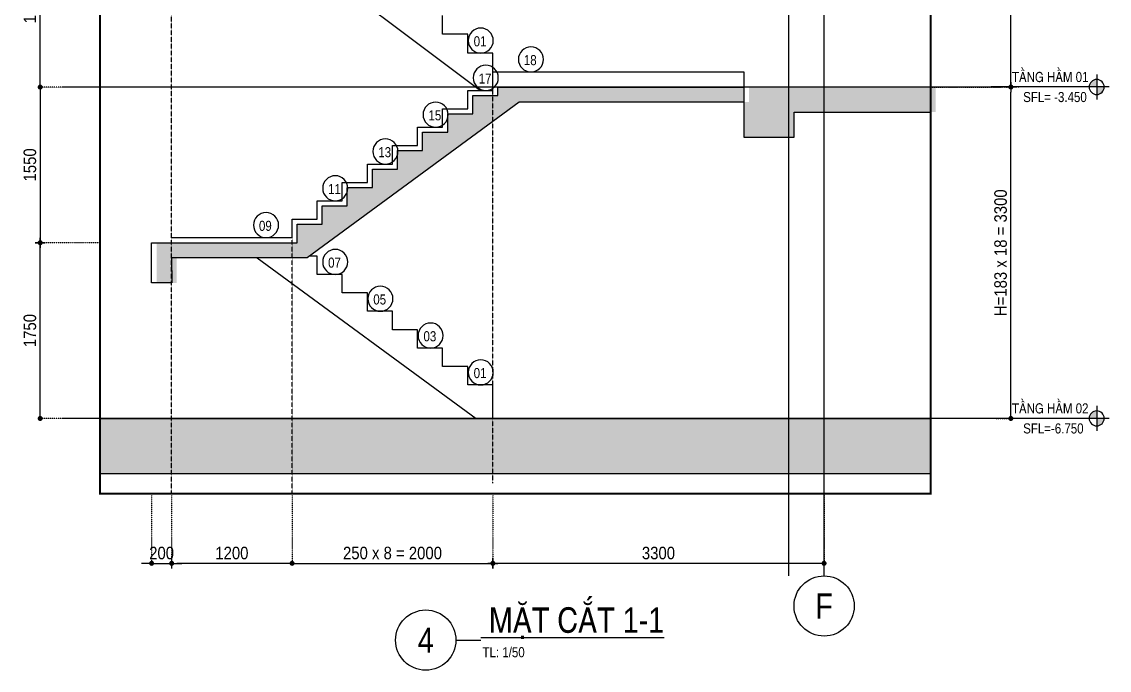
# Model space of a CAD drawing. Header units: millimetres. Extents: x 379264 to 1158416, y -283062 to 356890.
# Drawn here: x 1086629 to 1097464, y -15560 to -9102 of the extents above; entities that cross this region are included whole.
import ezdxf
from ezdxf.enums import TextEntityAlignment as Align

# ---------------------------------------------------------------- set-up
doc = ezdxf.new("R2010")
doc.units = ezdxf.units.MM
for name, pattern in [('CENTER', [2, 1.25, -0.25, 0.25, -0.25]), ('CHI TIET THANG SAN VUON$0$HIDDEN', [0.375, 0.25, -0.125]), ('DASHED2', [0.375, 0.25, -0.125]), ('HIDDEN5', [2.8375, 1.25, -1.5875])]:
    doc.linetypes.add(name, pattern=pattern)
for name, color, linetype in [('01PM. TEXT A', 3, 'Continuous'), ('02PM. TEXT B', 4, 'Continuous'), ('05PM. FRAME', 4, 'Continuous'), ('11PM. DIM', 2, 'Continuous'), ('12PM. GRID', 8, 'CENTER'), ('13PM. HATCH', 8, 'Continuous'), ('BLOCK A - CHI TIET THANG 4$0$Net cat Tuong', 4, 'Continuous'), ('CHI TIET THANG SAN VUON$0$Ky hieu Truc', 1, 'Continuous'), ('CHI TIET THANG SAN VUON$0$Number Step', 94, 'Continuous')]:
    doc.layers.add(name, color=color, linetype=linetype)
doc.styles.add('arial', font='arial.ttf', dxfattribs={"width": 0.85})
doc.styles.add('BLOCK A - CHI TIET THANG 1$0$VNI-HelveC', font='VHELVCN_0.TTF')
doc.styles.add('BLOCK A - CHI TIET THANG 1$0$VNI-HelveCB', font='VHELVCB_0.TTF')
doc.styles.add('CHI TIET THANG SAN VUON$0$VNI-HelveC', font='VHELVCN_0.TTF')
doc.styles.add('CHI TIET THANG SAN VUON$0$VNI-HelveCB', font='VHELVCB_0.TTF')
doc.dimstyles.new('RHE_50', dxfattribs={"dimscale": 50, "dimtxt": 2.5, "dimasz": 1, "dimexe": 0, "dimexo": 0, "dimgap": 0.75, "dimtad": 1, "dimdec": 0, "dimrnd": 10, "dimzin": 9, "dimdsep": 46, "dimtxsty": 'arial', "dimblk1": 'DOT', "dimblk2": 'DIMDOT', "dimsah": 1, "dimcen": 2, "dimdle": 3, "dimclre": 8, "dimclrt": 51, "dimadec": 0, "dimazin": 0, "dimtfac": 1, "dimtdec": 0, "dimtix": 1, "dimtmove": 2, "dimatfit": 3, "dimldrblk": 'DIMPIJL', "dimfxl": 1, "dimtvp": 1.8, "dimtolj": 1, "dimtzin": 0, "dimarcsym": 0})

# ---------------------------------------------------------------- blocks, each defined once
blk = doc.blocks.new('BLOCK A - CHI TIET THANG 1$0$HTT-Title')
at = {"lineweight": -2}
blk.add_line((6, 0), (11, 0), dxfattribs=at)
at = {"linetype": 'ByBlock', "lineweight": -2}
blk.add_circle((0, 0), 6, dxfattribs=at)
at = {"linetype": 'ByBlock', "lineweight": -2, "style": 'BLOCK A - CHI TIET THANG 1$0$VNI-HelveCB'}
blk.add_attdef('DWG.NAME', text='', height=5, dxfattribs=at).set_placement((11, 0), align=Align.BOTTOM_LEFT)
blk.add_attdef('NUMBER', text='', height=5, dxfattribs=at).set_placement((0, 0), align=Align.MIDDLE_CENTER)
at = {"linetype": 'ByBlock', "lineweight": -2, "style": 'BLOCK A - CHI TIET THANG 1$0$VNI-HelveC'}
blk.add_attdef('SCALE', text='', height=2, dxfattribs=at).set_placement((11.32, -1.41), align=Align.TOP_LEFT)
blk = doc.blocks.new('CHI TIET THANG SAN VUON$0$Number Step')
at = {"color": 0, "linetype": 'ByBlock'}
blk.add_circle((0, 0), 2.5, dxfattribs=at)
at = {"color": 0, "linetype": 'ByBlock', "lineweight": -2, "style": 'CHI TIET THANG SAN VUON$0$VNI-HelveCB'}
blk.add_attdef('TEXT', text='', height=2, dxfattribs=at).set_placement((0, 0), align=Align.MIDDLE)
blk = doc.blocks.new('CHI TIET THANG SAN VUON$0$HTT-Grid')
at = {"linetype": 'ByBlock', "lineweight": -2}
blk.add_line((0, -2.5), (0, 0), dxfattribs=at)
blk.add_circle((0, -8.5), 6, dxfattribs=at)
at = {"linetype": 'ByBlock', "lineweight": -2, "style": 'CHI TIET THANG SAN VUON$0$VNI-HelveC'}
blk.add_attdef('GRID', text='', height=5, dxfattribs=at).set_placement((0, -8.5), align=Align.MIDDLE)
blk = doc.blocks.new('_Dot')
at = {"color": 0, "linetype": 'ByBlock', "lineweight": -2}
blk.add_line((-0.5, 0), (-1, 0), dxfattribs=at)
at = {"color": 0, "linetype": 'ByBlock', "const_width": 0.5}
blk.add_lwpolyline([(-0.25, 0, 1), (0.25, 0, 1)], format="xyb", close=True, dxfattribs=at)
blk = doc.blocks.new('DIMDOT')
for p, q in [((1, 0), (-1, 0)), ((0, -1), (0, 1))]:
    blk.add_line(p, q)
at = {"const_width": 0.5}
blk.add_lwpolyline([(-0.25, 0, 1), (0.25, 0, 1)], format="xyb", close=True, dxfattribs=at)
blk = doc.blocks.new('*D1308')
at = {"layer": '11PM. DIM', "color": 8, "linetype": 'HIDDEN5', "lineweight": -2, "transparency": 16777216}
for p, q in [((1095684, -5152), (1096484, -5152)), ((1096562, -9752), (1096484, -9752))]:
    blk.add_line(p, q, dxfattribs=at)
at = {"layer": '11PM. DIM', "color": 0, "lineweight": -2, "transparency": 16777216}
blk.add_line((1096484, -9702), (1096484, -5202), dxfattribs=at)
at = {"layer": 'Defpoints', "color": 0, "transparency": 16777216}
for p in [(1095684, -5152), (1096484, -5152), (1096562, -9752)]:
    blk.add_point(p, dxfattribs=at)
at = {"layer": '11PM. DIM', "color": 0, "lineweight": -2, "transparency": 16777216, "xscale": 50, "yscale": 50, "zscale": 50}
for name, p, rotation in [('DIMDOT', (1096484, -5152), 90), ('_Dot', (1096484, -9752), 270)]:
    blk.add_blockref(name, p, dxfattribs=dict(at, rotation=rotation))
at = {"layer": '11PM. DIM', "color": 51, "transparency": 16777216, "insert": (1096382, -7452), "char_height": 125, "attachment_point": 5, "rotation": 90, "style": 'arial'}
blk.add_mtext('\\A1;188 x 24 = 4600', dxfattribs=at)
blk = doc.blocks.new('DIMPIJL')
at = {"linetype": 'ByBlock'}
blk.add_solid([(-2.5, 0.42), (-2.5, -0.42), (0, 0)], dxfattribs=at)
blk = doc.blocks.new('BLOCK A - CHI TIET THANG 1$0$Level')
at = {"linetype": 'ByBlock'}
h = blk.add_hatch(color=0, dxfattribs=at)
h.paths.add_polyline_path([(0, 1.5), (0, 0), (1.5, 0, 0.414214)])
h.paths.add_polyline_path([(0, 0), (-1.5, 0, 0.414214), (0, -1.5)])
at = {"color": 0, "linetype": 'ByBlock'}
for p, q in [((0, 2.5), (0, -2.5)), ((-2.5, 0), (21, 0))]:
    blk.add_line(p, q, dxfattribs=at)
blk.add_circle((0, 0), 1.5, dxfattribs=at)
at = {"color": 0, "linetype": 'ByBlock', "lineweight": -2, "style": 'BLOCK A - CHI TIET THANG 1$0$VNI-HelveC'}
for tag, p in [('FLOOR', (2.5, 1)), ('LEVEL', (2.5, -3))]:
    blk.add_attdef(tag, p, '', height=2, dxfattribs=at)
blk = doc.blocks.new('*D1309')
at = {"layer": '11PM. DIM', "color": 8, "linetype": 'HIDDEN5', "lineweight": -2, "transparency": 16777216}
for p, q in [((1095684, -9752), (1096484, -9752)), ((1096336, -13052), (1096484, -13052))]:
    blk.add_line(p, q, dxfattribs=at)
at = {"layer": '11PM. DIM', "color": 0, "lineweight": -2, "transparency": 16777216}
blk.add_line((1096484, -13002), (1096484, -9802), dxfattribs=at)
at = {"layer": 'Defpoints', "color": 0, "transparency": 16777216}
for p in [(1095684, -9752), (1096484, -9752), (1096336, -13052)]:
    blk.add_point(p, dxfattribs=at)
at = {"layer": '11PM. DIM', "color": 0, "lineweight": -2, "transparency": 16777216, "xscale": 50, "yscale": 50, "zscale": 50}
for name, p, rotation in [('DIMDOT', (1096484, -9752), 90), ('_Dot', (1096484, -13052), 270)]:
    blk.add_blockref(name, p, dxfattribs=dict(at, rotation=rotation))
at = {"layer": '11PM. DIM', "color": 51, "transparency": 16777216, "insert": (1096382, -11402), "char_height": 125, "attachment_point": 5, "rotation": 90, "style": 'arial'}
blk.add_mtext('\\A1;H=183 x 18 = 3300', dxfattribs=at)
blk = doc.blocks.new('*D1310')
at = {"layer": '11PM. DIM', "color": 8, "linetype": 'HIDDEN5', "lineweight": -2, "transparency": 16777216}
for p, q in [((1091323, -13818), (1091323, -14495)), ((1094623, -13818), (1094623, -14495))]:
    blk.add_line(p, q, dxfattribs=at)
at = {"layer": '11PM. DIM', "color": 0, "lineweight": -2, "transparency": 16777216}
blk.add_line((1094573, -14495), (1091373, -14495), dxfattribs=at)
at = {"layer": 'Defpoints', "color": 0, "transparency": 16777216}
for p in [(1091323, -13818), (1094623, -13818), (1091323, -14495)]:
    blk.add_point(p, dxfattribs=at)
at = {"layer": '11PM. DIM', "color": 0, "lineweight": -2, "transparency": 16777216, "xscale": 50, "yscale": 50, "zscale": 50, "rotation": 180}
blk.add_blockref('DIMDOT', (1091323, -14495), dxfattribs=at)
at = {"layer": '11PM. DIM', "color": 0, "lineweight": -2, "transparency": 16777216, "xscale": 50, "yscale": 50, "zscale": 50}
blk.add_blockref('_Dot', (1094623, -14495), dxfattribs=at)
at = {"layer": '11PM. DIM', "color": 51, "transparency": 16777216, "insert": (1092973, -14393), "char_height": 125, "attachment_point": 5, "style": 'arial'}
blk.add_mtext('\\A1;3300', dxfattribs=at)
blk = doc.blocks.new('*D1311')
at = {"layer": '11PM. DIM', "color": 8, "linetype": 'HIDDEN5', "lineweight": -2, "transparency": 16777216}
for p, q in [((1089323, -13818), (1089323, -14495)), ((1091323, -13818), (1091323, -14495))]:
    blk.add_line(p, q, dxfattribs=at)
at = {"layer": '11PM. DIM', "color": 0, "lineweight": -2, "transparency": 16777216}
blk.add_line((1089373, -14495), (1091273, -14495), dxfattribs=at)
at = {"layer": 'Defpoints', "color": 0, "transparency": 16777216}
for p in [(1089323, -13818), (1091323, -13818), (1091323, -14495)]:
    blk.add_point(p, dxfattribs=at)
at = {"layer": '11PM. DIM', "color": 0, "lineweight": -2, "transparency": 16777216, "xscale": 50, "yscale": 50, "zscale": 50, "rotation": 180}
blk.add_blockref('_Dot', (1089323, -14495), dxfattribs=at)
at = {"layer": '11PM. DIM', "color": 0, "lineweight": -2, "transparency": 16777216, "xscale": 50, "yscale": 50, "zscale": 50}
blk.add_blockref('DIMDOT', (1091323, -14495), dxfattribs=at)
at = {"layer": '11PM. DIM', "color": 51, "transparency": 16777216, "insert": (1090323, -14393), "char_height": 125, "attachment_point": 5, "style": 'arial'}
blk.add_mtext('\\A1;250 x 8 = 2000', dxfattribs=at)
blk = doc.blocks.new('*D1312')
at = {"layer": '11PM. DIM', "color": 8, "linetype": 'HIDDEN5', "lineweight": -2, "transparency": 16777216}
for p, q in [((1088123, -13818), (1088123, -14495)), ((1089323, -13818), (1089323, -14495))]:
    blk.add_line(p, q, dxfattribs=at)
at = {"layer": '11PM. DIM', "color": 0, "lineweight": -2, "transparency": 16777216}
blk.add_line((1089273, -14495), (1088173, -14495), dxfattribs=at)
at = {"layer": 'Defpoints', "color": 0, "transparency": 16777216}
for p in [(1088123, -13818), (1089323, -13818), (1088123, -14495)]:
    blk.add_point(p, dxfattribs=at)
at = {"layer": '11PM. DIM', "color": 0, "lineweight": -2, "transparency": 16777216, "xscale": 50, "yscale": 50, "zscale": 50, "rotation": 180}
blk.add_blockref('DIMDOT', (1088123, -14495), dxfattribs=at)
at = {"layer": '11PM. DIM', "color": 0, "lineweight": -2, "transparency": 16777216, "xscale": 50, "yscale": 50, "zscale": 50}
blk.add_blockref('_Dot', (1089323, -14495), dxfattribs=at)
at = {"layer": '11PM. DIM', "color": 51, "transparency": 16777216, "insert": (1088723, -14393), "char_height": 125, "attachment_point": 5, "style": 'arial'}
blk.add_mtext('\\A1;1200', dxfattribs=at)
blk = doc.blocks.new('*D1313')
at = {"layer": '11PM. DIM', "color": 8, "linetype": 'HIDDEN5', "lineweight": -2, "transparency": 16777216}
for p, q in [((1087923, -13818), (1087923, -14495)), ((1088123, -13818), (1088123, -14495))]:
    blk.add_line(p, q, dxfattribs=at)
at = {"layer": '11PM. DIM', "color": 0, "lineweight": -2, "transparency": 16777216}
for p, q in [((1087873, -14495), (1087823, -14495)), ((1087923, -14495), (1088123, -14495)), ((1088173, -14495), (1088223, -14495))]:
    blk.add_line(p, q, dxfattribs=at)
at = {"layer": 'Defpoints', "color": 0, "transparency": 16777216}
for p in [(1087923, -13818), (1088123, -13818), (1088123, -14495)]:
    blk.add_point(p, dxfattribs=at)
at = {"layer": '11PM. DIM', "color": 0, "lineweight": -2, "transparency": 16777216, "xscale": 50, "yscale": 50, "zscale": 50}
blk.add_blockref('_Dot', (1087923, -14495), dxfattribs=at)
at = {"layer": '11PM. DIM', "color": 0, "lineweight": -2, "transparency": 16777216, "xscale": 50, "yscale": 50, "zscale": 50, "rotation": 180}
blk.add_blockref('DIMDOT', (1088123, -14495), dxfattribs=at)
at = {"layer": '11PM. DIM', "color": 51, "transparency": 16777216, "insert": (1088023, -14393), "char_height": 125, "attachment_point": 5, "style": 'arial'}
blk.add_mtext('\\A1;200', dxfattribs=at)
blk = doc.blocks.new('*D1315')
at = {"layer": '11PM. DIM', "color": 8, "linetype": 'HIDDEN5', "lineweight": -2, "transparency": 16777216}
for p, q in [((1087409, -8152), (1086813, -8152)), ((1087409, -9752), (1086813, -9752))]:
    blk.add_line(p, q, dxfattribs=at)
at = {"layer": '11PM. DIM', "color": 0, "lineweight": -2, "transparency": 16777216}
blk.add_line((1086813, -9702), (1086813, -8202), dxfattribs=at)
at = {"layer": 'Defpoints', "color": 0, "transparency": 16777216}
for p in [(1086813, -8152), (1087409, -8152), (1087409, -9752)]:
    blk.add_point(p, dxfattribs=at)
at = {"layer": '11PM. DIM', "color": 0, "lineweight": -2, "transparency": 16777216, "xscale": 50, "yscale": 50, "zscale": 50}
for name, p, rotation in [('DIMDOT', (1086813, -8152), 90), ('_Dot', (1086813, -9752), 270)]:
    blk.add_blockref(name, p, dxfattribs=dict(at, rotation=rotation))
at = {"layer": '11PM. DIM', "color": 51, "transparency": 16777216, "insert": (1086711, -8952), "char_height": 125, "attachment_point": 5, "rotation": 90, "style": 'arial'}
blk.add_mtext('\\A1;1600', dxfattribs=at)
blk = doc.blocks.new('*D1316')
at = {"layer": '11PM. DIM', "color": 8, "linetype": 'HIDDEN5', "lineweight": -2, "transparency": 16777216}
for p, q in [((1087409, -9752), (1086813, -9752)), ((1087409, -11302), (1086813, -11302))]:
    blk.add_line(p, q, dxfattribs=at)
at = {"layer": '11PM. DIM', "color": 0, "lineweight": -2, "transparency": 16777216}
blk.add_line((1086813, -9802), (1086813, -11252), dxfattribs=at)
at = {"layer": 'Defpoints', "color": 0, "transparency": 16777216}
for p in [(1087409, -9752), (1086813, -11302), (1087409, -11302)]:
    blk.add_point(p, dxfattribs=at)
at = {"layer": '11PM. DIM', "color": 0, "lineweight": -2, "transparency": 16777216, "xscale": 50, "yscale": 50, "zscale": 50}
for name, p, rotation in [('_Dot', (1086813, -9752), 90), ('DIMDOT', (1086813, -11302), 270)]:
    blk.add_blockref(name, p, dxfattribs=dict(at, rotation=rotation))
at = {"layer": '11PM. DIM', "color": 51, "transparency": 16777216, "insert": (1086711, -10527), "char_height": 125, "attachment_point": 5, "rotation": 90, "style": 'arial'}
blk.add_mtext('\\A1;1550', dxfattribs=at)
blk = doc.blocks.new('*D1317')
at = {"layer": '11PM. DIM', "color": 8, "linetype": 'HIDDEN5', "lineweight": -2, "transparency": 16777216}
for p, q in [((1087409, -11302), (1086813, -11302)), ((1087409, -13052), (1086813, -13052))]:
    blk.add_line(p, q, dxfattribs=at)
at = {"layer": '11PM. DIM', "color": 0, "lineweight": -2, "transparency": 16777216}
blk.add_line((1086813, -13002), (1086813, -11352), dxfattribs=at)
at = {"layer": 'Defpoints', "color": 0, "transparency": 16777216}
for p in [(1086813, -11302), (1087409, -11302), (1087409, -13052)]:
    blk.add_point(p, dxfattribs=at)
at = {"layer": '11PM. DIM', "color": 0, "lineweight": -2, "transparency": 16777216, "xscale": 50, "yscale": 50, "zscale": 50}
for name, p, rotation in [('DIMDOT', (1086813, -11302), 90), ('_Dot', (1086813, -13052), 270)]:
    blk.add_blockref(name, p, dxfattribs=dict(at, rotation=rotation))
at = {"layer": '11PM. DIM', "color": 51, "transparency": 16777216, "insert": (1086711, -12177), "char_height": 125, "attachment_point": 5, "rotation": 90, "style": 'arial'}
blk.add_mtext('\\A1;1750', dxfattribs=at)

msp = doc.modelspace()

# ---------------------------------------------------------------- hatches: boundary and pattern name
at = {"layer": '13PM. HATCH'}
h = msp.add_hatch(dxfattribs=at)
h.set_pattern_fill('AR-SAND', color=256, scale=1.5, angle=45, style=0)
h.set_pattern_definition([(82.5, (1094673.37, -12901.63), (-53.6072, 50.213), [0, -57.912, 0, -64.77, 0, -61.9125]), (52.5, (1094673.37, -12901.63), (-28.3516, 123.7099), [0, -31.242, 0, -52.197, 0, -20.0025]), (12.5, (1094640.23, -12934.77), (83.745, 84.04985), [0, -19.05, 0, -68.58, 0, -89.535]), (2.5, (1094640.23, -12934.77), (57.3422, 104.6326), [0, -9.525, 0, -44.958, 0, -51.435])])
h.paths.add_polyline_path([(1092423.37, -9901.63), (1093873.36, -9901.63), (1093873.36, -9751.63), (1091372.92, -9751.63), (1091372.92, -9834.97), (1091122.92, -9834.97), (1091122.92, -10018.3), (1090872.92, -10018.3), (1090872.92, -10201.63), (1090622.92, -10201.63), (1090622.92, -10384.97), (1090372.92, -10384.97), (1090372.92, -10568.3), (1090122.92, -10568.3), (1090122.92, -10751.63), (1089872.92, -10751.63), (1089872.92, -10934.97), (1089622.92, -10934.97), (1089622.92, -11118.3), (1089372.92, -11118.3), (1089372.92, -11301.63), (1087972.92, -11301.63), (1087973.37, -11701.63), (1088173.37, -11701.63), (1088172.92, -11451.63), (1089472.02, -11451.63), (1091585.66, -9901.63)])
h.paths.add_polyline_path([(1095733.6, -10001.63), (1095733.6, -9751.63), (1093823.36, -9751.63), (1093823.36, -10251.63), (1094323.37, -10251.63), (1094323.37, -10001.63)])
h = msp.add_hatch(dxfattribs=at)
h.set_pattern_fill('AR-SAND', color=256, scale=1.5, angle=45, style=0)
h.set_pattern_definition([(82.5, (1094623.37, -12901.63), (-53.6072, 50.213), [0, -57.912, 0, -64.77, 0, -61.9125]), (52.5, (1094623.37, -12901.63), (-28.3516, 123.7099), [0, -31.242, 0, -52.197, 0, -20.0025]), (12.5, (1094590.23, -12934.77), (83.745, 84.04985), [0, -19.05, 0, -68.58, 0, -89.535]), (2.5, (1094590.23, -12934.77), (57.3422, 104.6326), [0, -9.525, 0, -44.958, 0, -51.435])])
h.paths.add_polyline_path([(1087408.68, -13051.63), (1087408.68, -13601.63), (1095683.6, -13601.63), (1095683.6, -13051.63)])

# ---------------------------------------------------------------- linework, layer by layer
at = {"linetype": 'CHI TIET THANG SAN VUON$0$HIDDEN', "ltscale": 10, "const_width": 20}
msp.add_lwpolyline([(1087408.68, -4466.6), (1095683.6, -4466.6), (1095683.6, -13801.63), (1087408.68, -13801.63)], close=True, dxfattribs=at)
at = {"layer": '05PM. FRAME'}
msp.add_line((1087408.68, -13051.63), (1095683.6, -13051.63), dxfattribs=at)
at = {"layer": '05PM. FRAME', "ltscale": 0.25}
msp.add_line((1087408.68, -13601.63), (1095683.6, -13601.63), dxfattribs=at)
msp.add_lwpolyline([(1093823.36, -9751.63), (1093823.36, -10251.63), (1094323.37, -10251.63), (1094323.37, -10001.63), (1095683.6, -10001.63)], dxfattribs=at)
at = {"layer": '12PM. GRID', "ltscale": 3}
for p, q in [((1094273.37, -14619.93), (1094273.37, -4466.6)), ((1094623.37, -14619.93), (1094623.37, -4466.6)), ((1096383.54, -9751.63), (1087038.92, -9751.63)), ((1096383.54, -13051.63), (1087038.92, -13051.63))]:
    msp.add_line(p, q, dxfattribs=at)
at = {"layer": '12PM. GRID', "linetype": 'DASHED2', "ltscale": 3}
for points in [[(1088122.92, -13795.01), (1088122.92, -3986.71)], [(1091322.92, -13695.1), (1091322.92, -9414.13)], [(1089322.92, -13795.01), (1089322.92, -11068.3)]]:
    msp.add_lwpolyline(points, dxfattribs=at)
at = {"layer": '13PM. HATCH'}
for p, q in [((1090822.92, -9226.63), (1090822.92, -9039.13)), ((1091072.92, -9226.63), (1090822.92, -9226.63)), ((1091072.92, -9414.13), (1091072.92, -9226.63)), ((1091322.92, -9414.13), (1091072.92, -9414.13)), ((1091322.92, -9601.63), (1091322.92, -9414.13))]:
    msp.add_line(p, q, dxfattribs=at)
for points in [[(1089222.92, -8301.63), (1091200.69, -9784.97)], [(1088122.92, -11251.63), (1089322.92, -11251.63), (1089322.92, -11068.3), (1089572.92, -11068.3), (1089572.92, -10884.97), (1089822.92, -10884.97), (1089822.92, -10701.63), (1090072.92, -10701.63), (1090072.92, -10518.3), (1090322.92, -10518.3), (1090322.92, -10334.97), (1090572.92, -10334.97), (1090572.92, -10151.63), (1090822.92, -10151.63), (1090822.92, -9968.3), (1091072.92, -9968.3), (1091072.92, -9784.97), (1091322.92, -9784.97), (1091322.92, -9601.63), (1093823.36, -9601.63), (1093823.36, -9751.63)], [(1088973.81, -11451.63), (1091155.63, -13051.63)], [(1091322.92, -13051.63), (1091322.92, -12718.3), (1091072.92, -12718.3), (1091072.92, -12534.97), (1090822.92, -12534.97), (1090822.92, -12351.63), (1090572.92, -12351.63), (1090572.92, -12168.3), (1090322.92, -12168.3), (1090322.92, -11984.97), (1090072.92, -11984.97), (1090072.92, -11801.63), (1089822.92, -11801.63), (1089822.92, -11618.3), (1089572.92, -11618.3), (1089572.92, -11434.97), (1089494.75, -11434.97)]]:
    msp.add_lwpolyline(points, dxfattribs=at)
at = {"layer": 'BLOCK A - CHI TIET THANG 4$0$Net cat Tuong'}
for p, q in [((1091122.92, -10018.3), (1091122.92, -9834.97)), ((1091122.92, -9834.97), (1091372.92, -9834.97)), ((1091372.92, -9834.97), (1091372.92, -9751.63)), ((1091372.92, -9751.63), (1093823.36, -9751.63)), ((1095683.6, -9751.63), (1092623.37, -9751.63)), ((1093823.36, -9751.63), (1093823.36, -9901.63)), ((1091585.66, -9901.63), (1089472.02, -11451.63)), ((1092373.37, -9901.63), (1091585.66, -9901.63)), ((1093823.36, -9901.63), (1092373.37, -9901.63)), ((1092373.37, -9901.63), (1092373.37, -9901.63)), ((1090872.92, -10201.63), (1090872.92, -10018.3)), ((1090872.92, -10018.3), (1091122.92, -10018.3)), ((1090622.92, -10384.97), (1090622.92, -10201.63)), ((1090622.92, -10201.63), (1090872.92, -10201.63)), ((1090372.92, -10568.3), (1090372.92, -10384.97)), ((1090372.92, -10384.97), (1090622.92, -10384.97)), ((1090122.92, -10751.63), (1090122.92, -10568.3)), ((1090122.92, -10568.3), (1090372.92, -10568.3)), ((1089872.92, -10934.97), (1089872.92, -10751.63)), ((1089872.92, -10751.63), (1090122.92, -10751.63)), ((1089622.92, -11118.3), (1089622.92, -10934.97)), ((1089622.92, -10934.97), (1089872.92, -10934.97)), ((1089372.92, -11301.63), (1089372.92, -11118.3)), ((1089372.92, -11118.3), (1089622.92, -11118.3)), ((1087923.37, -11701.63), (1087922.92, -11301.63)), ((1087922.92, -11301.63), (1089372.92, -11301.63)), ((1089472.02, -11451.63), (1088122.92, -11451.63)), ((1088122.92, -11451.63), (1088123.37, -11701.63)), ((1088123.37, -11701.63), (1087923.37, -11701.63))]:
    msp.add_line(p, q, dxfattribs=at)

# ---------------------------------------------------------------- block references
at = {"layer": '01PM. TEXT A'}
ref = msp.add_blockref('BLOCK A - CHI TIET THANG 1$0$HTT-Title', (1090654.18, -15259.66), dxfattribs=dict(at, xscale=50, yscale=50, zscale=50))
ref.add_attrib('NUMBER', '4', dxfattribs={"layer": '0', "color": 0, "linetype": 'ByBlock', "lineweight": -2, "height": 250, "style": 'BLOCK A - CHI TIET THANG 1$0$VNI-HelveCB'}).set_placement((1090654.18, -15259.66), align=Align.MIDDLE_CENTER)
ref.add_attrib('DWG.NAME', '%%u MAËT CAÉT 1-1', dxfattribs={"layer": '0', "color": 3, "linetype": 'ByBlock', "lineweight": -2, "height": 250, "style": 'BLOCK A - CHI TIET THANG 1$0$VNI-HelveCB'}).set_placement((1091204.18, -15259.66), align=Align.BOTTOM_LEFT)
ref.add_attrib('SCALE', 'TL: 1/50', dxfattribs={"layer": '0', "color": 0, "linetype": 'ByBlock', "lineweight": -2, "height": 100, "style": 'BLOCK A - CHI TIET THANG 1$0$VNI-HelveC'}).set_placement((1091219.95, -15330.34), align=Align.TOP_LEFT)
at = {"layer": '02PM. TEXT B'}
ref = msp.add_blockref('BLOCK A - CHI TIET THANG 1$0$Level', (1097339.05, -9751.27), dxfattribs=dict(at, xscale=-50, yscale=50, zscale=50))
ref.add_attrib('LEVEL', 'SFL= -3.450', dxfattribs={"layer": '0', "color": 0, "linetype": 'ByBlock', "lineweight": -2, "height": 100, "style": 'BLOCK A - CHI TIET THANG 1$0$VNI-HelveC'}).set_placement((1096606.32, -9851.27), align=Align.MIDDLE_LEFT)
ref.add_attrib('FLOOR', 'TAÀNG HAÀM 01', dxfattribs={"layer": '0', "color": 0, "linetype": 'ByBlock', "lineweight": -2, "height": 100, "style": 'BLOCK A - CHI TIET THANG 1$0$VNI-HelveC'}).set_placement((1096495.12, -9651.27), align=Align.MIDDLE_LEFT)
ref = msp.add_blockref('BLOCK A - CHI TIET THANG 1$0$Level', (1097339.05, -13051.54), dxfattribs=dict(at, xscale=-50, yscale=50, zscale=50))
ref.add_attrib('LEVEL', 'SFL=-6.750', dxfattribs={"layer": '0', "color": 0, "linetype": 'ByBlock', "lineweight": -2, "height": 100, "style": 'BLOCK A - CHI TIET THANG 1$0$VNI-HelveC'}).set_placement((1096606.32, -13151.54), align=Align.MIDDLE_LEFT)
ref.add_attrib('FLOOR', 'TAÀNG HAÀM 02', dxfattribs={"layer": '0', "color": 0, "linetype": 'ByBlock', "lineweight": -2, "height": 100, "style": 'BLOCK A - CHI TIET THANG 1$0$VNI-HelveC'}).set_placement((1096495.12, -12951.54), align=Align.MIDDLE_LEFT)
at = {"layer": 'CHI TIET THANG SAN VUON$0$Ky hieu Truc', "xscale": 50, "yscale": 50, "zscale": 50}
msp.add_blockref('CHI TIET THANG SAN VUON$0$HTT-Grid', (1094623.37, -14494.83), dxfattribs=at).add_auto_attribs({'GRID': 'F'})
at = {"layer": 'CHI TIET THANG SAN VUON$0$Number Step'}
ref = msp.add_blockref('CHI TIET THANG SAN VUON$0$Number Step', (1091202.55, -9289.13), dxfattribs=dict(at, xscale=-50, yscale=50, zscale=50, rotation=270))
ref.add_attrib('TEXT', '01', dxfattribs={"layer": '0', "color": 0, "linetype": 'ByBlock', "lineweight": -2, "height": 100, "style": 'CHI TIET THANG SAN VUON$0$VNI-HelveCB'}).set_placement((1091195.61, -9296.07), align=Align.MIDDLE)
ref = msp.add_blockref('CHI TIET THANG SAN VUON$0$Number Step', (1091702.55, -9476.63), dxfattribs=dict(at, xscale=-50, yscale=50, zscale=50, rotation=270))
ref.add_attrib('TEXT', '18', dxfattribs={"layer": '0', "color": 0, "linetype": 'ByBlock', "lineweight": -2, "height": 100, "style": 'CHI TIET THANG SAN VUON$0$VNI-HelveCB'}).set_placement((1091695.61, -9483.57), align=Align.MIDDLE)
ref = msp.add_blockref('CHI TIET THANG SAN VUON$0$Number Step', (1091252.55, -9660.05), dxfattribs=dict(at, xscale=-50, yscale=50, zscale=50, rotation=270))
ref.add_attrib('TEXT', '17', dxfattribs={"layer": '0', "color": 0, "linetype": 'ByBlock', "lineweight": -2, "height": 100, "style": 'CHI TIET THANG SAN VUON$0$VNI-HelveCB'}).set_placement((1091245.61, -9666.98), align=Align.MIDDLE)
ref = msp.add_blockref('CHI TIET THANG SAN VUON$0$Number Step', (1090752.55, -10026.72), dxfattribs=dict(at, xscale=-50, yscale=50, zscale=50, rotation=270))
ref.add_attrib('TEXT', '15', dxfattribs={"layer": '0', "color": 0, "linetype": 'ByBlock', "lineweight": -2, "height": 100, "style": 'CHI TIET THANG SAN VUON$0$VNI-HelveCB'}).set_placement((1090745.61, -10033.65), align=Align.MIDDLE)
ref = msp.add_blockref('CHI TIET THANG SAN VUON$0$Number Step', (1090252.55, -10393.38), dxfattribs=dict(at, xscale=-50, yscale=50, zscale=50, rotation=270))
ref.add_attrib('TEXT', '13', dxfattribs={"layer": '0', "color": 0, "linetype": 'ByBlock', "lineweight": -2, "height": 100, "style": 'CHI TIET THANG SAN VUON$0$VNI-HelveCB'}).set_placement((1090245.61, -10400.32), align=Align.MIDDLE)
ref = msp.add_blockref('CHI TIET THANG SAN VUON$0$Number Step', (1089752.55, -10760.05), dxfattribs=dict(at, xscale=-50, yscale=50, zscale=50, rotation=270))
ref.add_attrib('TEXT', '11', dxfattribs={"layer": '0', "color": 0, "linetype": 'ByBlock', "lineweight": -2, "height": 100, "style": 'CHI TIET THANG SAN VUON$0$VNI-HelveCB'}).set_placement((1089745.61, -10766.98), align=Align.MIDDLE)
ref = msp.add_blockref('CHI TIET THANG SAN VUON$0$Number Step', (1089063.31, -11126.72), dxfattribs=dict(at, xscale=-50, yscale=50, zscale=50, rotation=270))
ref.add_attrib('TEXT', '09', dxfattribs={"layer": '0', "color": 0, "linetype": 'ByBlock', "lineweight": -2, "height": 100, "style": 'CHI TIET THANG SAN VUON$0$VNI-HelveCB'}).set_placement((1089056.37, -11133.65), align=Align.MIDDLE)
ref = msp.add_blockref('CHI TIET THANG SAN VUON$0$Number Step', (1089752.55, -11493.38), dxfattribs=dict(at, xscale=-50, yscale=50, zscale=50, rotation=270))
ref.add_attrib('TEXT', '07', dxfattribs={"layer": '0', "color": 0, "linetype": 'ByBlock', "lineweight": -2, "height": 100, "style": 'CHI TIET THANG SAN VUON$0$VNI-HelveCB'}).set_placement((1089745.61, -11500.32), align=Align.MIDDLE)
ref = msp.add_blockref('CHI TIET THANG SAN VUON$0$Number Step', (1090202.55, -11860.05), dxfattribs=dict(at, xscale=-50, yscale=50, zscale=50, rotation=270))
ref.add_attrib('TEXT', '05', dxfattribs={"layer": '0', "color": 0, "linetype": 'ByBlock', "lineweight": -2, "height": 100, "style": 'CHI TIET THANG SAN VUON$0$VNI-HelveCB'}).set_placement((1090195.61, -11866.98), align=Align.MIDDLE)
ref = msp.add_blockref('CHI TIET THANG SAN VUON$0$Number Step', (1090702.55, -12226.72), dxfattribs=dict(at, xscale=-50, yscale=50, zscale=50, rotation=270))
ref.add_attrib('TEXT', '03', dxfattribs={"layer": '0', "color": 0, "linetype": 'ByBlock', "lineweight": -2, "height": 100, "style": 'CHI TIET THANG SAN VUON$0$VNI-HelveCB'}).set_placement((1090695.61, -12233.65), align=Align.MIDDLE)
ref = msp.add_blockref('CHI TIET THANG SAN VUON$0$Number Step', (1091202.55, -12593.38), dxfattribs=dict(at, xscale=-50, yscale=50, zscale=50, rotation=270))
ref.add_attrib('TEXT', '01', dxfattribs={"layer": '0', "color": 0, "linetype": 'ByBlock', "lineweight": -2, "height": 100, "style": 'CHI TIET THANG SAN VUON$0$VNI-HelveCB'}).set_placement((1091195.61, -12600.32), align=Align.MIDDLE)

# ---------------------------------------------------------------- dimensions: what is measured, and where the dimension line sits
at = {"layer": '11PM. DIM'}
for base, p1, p2, angle, text, picture, middle in [((1096483.6, -5152.08), (1096561.62, -9751.81), (1095683.6, -5152.08), 90, '188 x 24 = <>', '*D1308', (1096382.28, -7451.94)), ((1096483.6, -9751.81), (1096336.25, -13051.81), (1095683.6, -9751.81), 90, 'H=183 x 18 = <>', '*D1309', (1096382.23, -11401.81)), ((1091322.92, -14494.75), (1089322.92, -13818.37), (1091322.92, -13818.37), 180, '250 x 8 = <>', '*D1311', (1090322.92, -14393.43))]:
    dim = msp.add_linear_dim(base=base, p1=p1, p2=p2, angle=angle, text=text, dimstyle='RHE_50', dxfattribs=at)
    dim.commit()
    dim.dimension.update_dxf_attribs({"geometry": picture, "text_midpoint": middle})
for base, p1, p2, angle, picture, middle in [((1086812.79, -8151.63), (1087408.68, -9751.63), (1087408.68, -8151.63), 90, '*D1315', (1086711.47, -8951.63)), ((1086812.79, -11301.63), (1087408.68, -9751.63), (1087408.68, -11301.63), 270, '*D1316', (1086711.47, -10526.63)), ((1086812.79, -11301.63), (1087408.68, -13051.63), (1087408.68, -11301.63), 90, '*D1317', (1086711.47, -12176.63)), ((1088122.91, -14494.75), (1087922.91, -13818.37), (1088122.91, -13818.37), 180, '*D1313', (1088022.91, -14393.43))]:
    dim = msp.add_linear_dim(base=base, p1=p1, p2=p2, angle=angle, dimstyle='RHE_50', dxfattribs=at)
    dim.commit()
    dim.dimension.update_dxf_attribs({"geometry": picture, "text_midpoint": middle})
for base, p1, p2, picture, middle in [((1088122.91, -14494.75), (1089322.92, -13818.37), (1088122.91, -13818.37), '*D1312', (1088722.91, -14393.43)), ((1091322.92, -14494.73), (1094623.37, -13818.36), (1091322.92, -13818.36), '*D1310', (1092973.14, -14393.37))]:
    dim = msp.add_linear_dim(base=base, p1=p1, p2=p2, dimstyle='RHE_50', dxfattribs=at)
    dim.commit()
    dim.dimension.update_dxf_attribs({"geometry": picture, "text_midpoint": middle})

doc.saveas('drawing.dxf')
